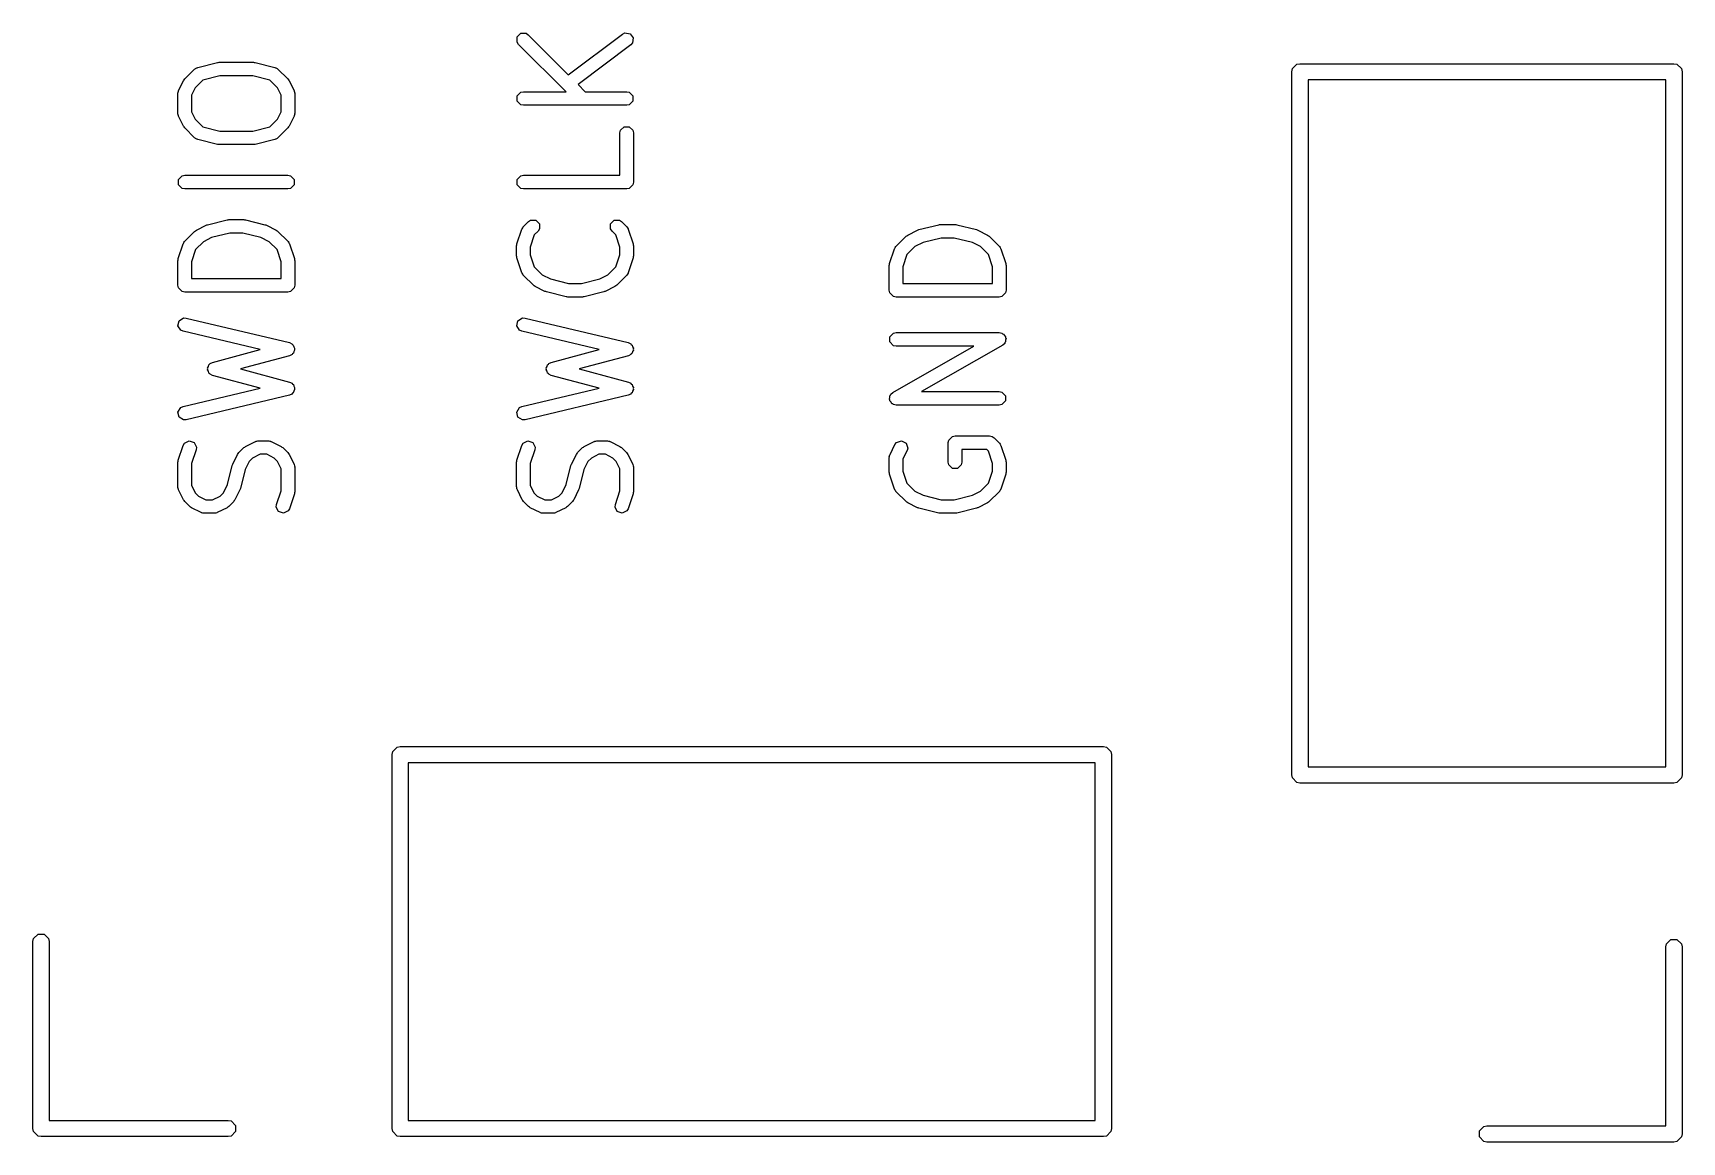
# Model space of a CAD drawing. Extents: x 1.07 to 8.07, y -3.47 to -0.77.
# Drawn here: x 4.6957 to 5.1748, y -2.9618 to -2.6395 of the extents above; entities that cross this region are included whole.
import ezdxf

# ---------------------------------------------------------------- set-up
doc = ezdxf.new("R2010")
doc.units = 0
doc.header["$MEASUREMENT"] = 0
doc.layers.add('BLACK', color=7, linetype='CONTINUOUS')

msp = doc.modelspace()

# ---------------------------------------------------------------- linework, layer by layer
at = {"layer": 'BLACK', "linetype": 'CONTINUOUS'}
for p, q in [((4.83635, -2.64066), (4.83742, -2.6396)), ((4.83742, -2.6396), (4.83892, -2.6396)), ((4.83892, -2.6396), (4.83956, -2.64002)), ((4.83956, -2.64002), (4.85121, -2.65167)), ((4.85121, -2.65167), (4.86699, -2.63984)), ((4.86699, -2.63984), (4.86768, -2.63951)), ((4.86768, -2.63951), (4.86917, -2.63972)), ((4.86917, -2.63972), (4.87008, -2.64093)), ((4.83635, -2.64217), (4.83635, -2.64066)), ((4.83678, -2.64281), (4.83635, -2.64217)), ((4.85056, -2.65659), (4.83678, -2.64281)), ((4.86935, -2.64299), (4.85403, -2.65448)), ((4.86986, -2.64242), (4.86935, -2.64299)), ((4.87008, -2.64093), (4.86986, -2.64242)), ((4.74308, -2.64973), (4.74328, -2.6496)), ((4.74328, -2.6496), (4.74336, -2.6496)), ((4.74336, -2.6496), (4.74355, -2.6495)), ((4.74355, -2.6495), (4.74927, -2.64808)), ((4.74927, -2.64808), (4.74951, -2.64806)), ((4.74951, -2.64806), (4.74975, -2.64802)), ((4.74975, -2.64802), (4.75975, -2.64802)), ((4.75975, -2.64802), (4.75998, -2.64806)), ((4.75998, -2.64806), (4.76022, -2.64808)), ((4.76022, -2.64808), (4.76594, -2.6495)), ((4.76594, -2.6495), (4.76613, -2.6496)), ((4.76613, -2.6496), (4.76621, -2.6496)), ((4.76621, -2.6496), (4.76641, -2.64973)), ((5.0616, -2.64988), (5.06288, -2.6486)), ((5.06288, -2.6486), (5.06378, -2.64843)), ((5.06378, -2.64843), (5.17244, -2.64843)), ((5.17244, -2.64843), (5.17334, -2.6486)), ((5.17334, -2.6486), (5.17462, -2.64988)), ((4.73799, -2.65625), (4.73941, -2.65339)), ((4.73941, -2.65339), (4.73961, -2.65314)), ((4.73961, -2.65314), (4.73978, -2.65288)), ((4.73978, -2.65288), (4.74264, -2.65002)), ((4.74264, -2.65002), (4.74282, -2.6499)), ((4.74504, -2.65319), (4.74279, -2.65544)), ((4.74282, -2.6499), (4.74286, -2.64983)), ((4.74286, -2.64983), (4.74308, -2.64973)), ((4.74999, -2.65195), (4.74504, -2.65319)), ((4.7595, -2.65195), (4.74999, -2.65195)), ((4.76445, -2.65319), (4.7595, -2.65195)), ((4.7667, -2.65544), (4.76445, -2.65319)), ((4.76641, -2.64973), (4.76663, -2.64983)), ((4.76663, -2.64983), (4.76667, -2.6499)), ((4.76667, -2.6499), (4.76685, -2.65002)), ((4.76685, -2.65002), (4.76971, -2.65288)), ((4.76971, -2.65288), (4.76988, -2.65314)), ((4.76988, -2.65314), (4.77008, -2.65339)), ((4.77008, -2.65339), (4.77151, -2.65625)), ((5.06142, -2.65079), (5.0616, -2.64988)), ((5.06142, -2.85512), (5.06142, -2.65079)), ((5.06614, -2.65315), (5.06614, -2.85276)), ((5.17008, -2.65315), (5.06614, -2.65315)), ((5.17008, -2.85276), (5.17008, -2.65315)), ((5.17462, -2.64988), (5.1748, -2.65079)), ((5.1748, -2.65079), (5.1748, -2.85512)), ((4.73778, -2.65699), (4.73787, -2.65668)), ((4.7378, -2.65703), (4.73778, -2.65699)), ((4.73778, -2.65713), (4.7378, -2.65703)), ((4.73778, -2.66284), (4.73778, -2.65713)), ((4.73787, -2.65668), (4.73793, -2.65638)), ((4.73793, -2.65638), (4.73796, -2.65634)), ((4.73796, -2.65634), (4.73799, -2.65625)), ((4.74279, -2.65544), (4.74171, -2.65759)), ((4.74171, -2.65759), (4.74171, -2.66238)), ((4.76778, -2.65759), (4.7667, -2.65544)), ((4.76778, -2.66238), (4.76778, -2.65759)), ((4.77151, -2.65625), (4.77153, -2.65634)), ((4.77153, -2.65634), (4.77156, -2.65638)), ((4.77156, -2.65638), (4.77163, -2.65668)), ((4.77163, -2.65668), (4.77171, -2.65699)), ((4.77171, -2.65699), (4.7717, -2.65703)), ((4.7717, -2.65703), (4.77171, -2.65713)), ((4.77171, -2.65713), (4.77171, -2.66284)), ((4.83635, -2.6578), (4.83742, -2.65674)), ((4.83635, -2.65931), (4.83635, -2.6578)), ((4.83742, -2.65674), (4.83817, -2.65659)), ((4.83817, -2.65659), (4.85056, -2.65659)), ((4.85403, -2.65448), (4.85613, -2.65659)), ((4.85613, -2.65659), (4.86817, -2.65659)), ((4.86817, -2.65659), (4.86892, -2.65674)), ((4.86892, -2.65674), (4.86999, -2.6578)), ((4.86999, -2.6578), (4.86999, -2.65931)), ((4.7378, -2.66294), (4.73778, -2.66284)), ((4.73778, -2.66298), (4.7378, -2.66294)), ((4.73787, -2.66329), (4.73778, -2.66298)), ((4.73793, -2.6636), (4.73787, -2.66329)), ((4.73796, -2.66363), (4.73793, -2.6636)), ((4.73799, -2.66372), (4.73796, -2.66363)), ((4.73941, -2.66658), (4.73799, -2.66372)), ((4.74171, -2.66238), (4.74279, -2.66453)), ((4.7667, -2.66453), (4.76778, -2.66238)), ((4.77151, -2.66372), (4.77008, -2.66658)), ((4.77153, -2.66363), (4.77151, -2.66372)), ((4.77156, -2.6636), (4.77153, -2.66363)), ((4.77163, -2.66329), (4.77156, -2.6636)), ((4.77171, -2.66298), (4.77163, -2.66329)), ((4.77171, -2.66284), (4.7717, -2.66294)), ((4.7717, -2.66294), (4.77171, -2.66298)), ((4.83742, -2.66038), (4.83635, -2.65931)), ((4.83817, -2.66053), (4.83742, -2.66038)), ((4.86817, -2.66053), (4.83817, -2.66053)), ((4.86892, -2.66038), (4.86817, -2.66053)), ((4.86999, -2.65931), (4.86892, -2.66038)), ((4.73961, -2.66683), (4.73941, -2.66658)), ((4.73978, -2.66709), (4.73961, -2.66683)), ((4.74264, -2.66995), (4.73978, -2.66709)), ((4.74279, -2.66453), (4.74504, -2.66678)), ((4.74504, -2.66678), (4.74999, -2.66802)), ((4.74999, -2.66802), (4.7595, -2.66802)), ((4.7595, -2.66802), (4.76445, -2.66678)), ((4.76445, -2.66678), (4.7667, -2.66453)), ((4.76971, -2.66709), (4.76685, -2.66995)), ((4.76988, -2.66683), (4.76971, -2.66709)), ((4.77008, -2.66658), (4.76988, -2.66683)), ((4.8662, -2.66856), (4.86635, -2.6678)), ((4.8662, -2.68087), (4.8662, -2.66856)), ((4.86635, -2.6678), (4.86742, -2.66674)), ((4.86742, -2.66674), (4.86892, -2.66674)), ((4.86892, -2.66674), (4.86999, -2.6678)), ((4.86999, -2.6678), (4.87014, -2.66856)), ((4.87014, -2.66856), (4.87014, -2.68284)), ((4.74282, -2.67007), (4.74264, -2.66995)), ((4.74286, -2.67014), (4.74282, -2.67007)), ((4.74308, -2.67024), (4.74286, -2.67014)), ((4.74328, -2.67038), (4.74308, -2.67024)), ((4.74336, -2.67038), (4.74328, -2.67038)), ((4.74355, -2.67047), (4.74336, -2.67038)), ((4.74927, -2.6719), (4.74355, -2.67047)), ((4.74951, -2.67191), (4.74927, -2.6719)), ((4.74975, -2.67195), (4.74951, -2.67191)), ((4.75975, -2.67195), (4.74975, -2.67195)), ((4.75998, -2.67191), (4.75975, -2.67195)), ((4.76022, -2.6719), (4.75998, -2.67191)), ((4.76594, -2.67047), (4.76022, -2.6719)), ((4.76613, -2.67038), (4.76594, -2.67047)), ((4.76621, -2.67038), (4.76613, -2.67038)), ((4.76641, -2.67024), (4.76621, -2.67038)), ((4.76663, -2.67014), (4.76641, -2.67024)), ((4.76667, -2.67007), (4.76663, -2.67014)), ((4.76685, -2.66995), (4.76667, -2.67007)), ((4.73793, -2.68209), (4.73899, -2.68102)), ((4.73793, -2.6836), (4.73793, -2.68209)), ((4.73899, -2.68102), (4.73975, -2.68087)), ((4.73975, -2.68087), (4.76975, -2.68087)), ((4.76975, -2.68087), (4.7705, -2.68102)), ((4.7705, -2.68102), (4.77156, -2.68209)), ((4.77156, -2.68209), (4.77156, -2.6836)), ((4.83635, -2.68209), (4.83742, -2.68102)), ((4.83635, -2.6836), (4.83635, -2.68209)), ((4.83742, -2.68102), (4.83817, -2.68087)), ((4.83817, -2.68087), (4.8662, -2.68087)), ((4.87014, -2.68284), (4.86999, -2.6836)), ((4.73899, -2.68466), (4.73793, -2.6836)), ((4.73975, -2.68481), (4.73899, -2.68466)), ((4.76975, -2.68481), (4.73975, -2.68481)), ((4.7705, -2.68466), (4.76975, -2.68481)), ((4.77156, -2.6836), (4.7705, -2.68466)), ((4.83742, -2.68466), (4.83635, -2.6836)), ((4.83817, -2.68481), (4.83742, -2.68466)), ((4.86817, -2.68481), (4.83817, -2.68481)), ((4.86892, -2.68466), (4.86817, -2.68481)), ((4.86999, -2.6836), (4.86892, -2.68466)), ((4.73978, -2.70002), (4.74264, -2.69717)), ((4.74264, -2.69717), (4.7429, -2.69699)), ((4.7429, -2.69699), (4.74315, -2.6968)), ((4.74315, -2.6968), (4.74601, -2.69537)), ((4.74601, -2.69537), (4.74622, -2.69531)), ((4.74622, -2.69531), (4.74641, -2.69522)), ((4.74641, -2.69522), (4.75213, -2.69379)), ((4.75213, -2.69379), (4.75237, -2.69378)), ((4.75237, -2.69378), (4.7526, -2.69373)), ((4.7526, -2.69373), (4.75689, -2.69373)), ((4.75689, -2.69373), (4.75713, -2.69378)), ((4.75713, -2.69378), (4.75737, -2.69379)), ((4.75737, -2.69379), (4.76308, -2.69522)), ((4.76308, -2.69522), (4.76328, -2.69531)), ((4.76328, -2.69531), (4.76348, -2.69537)), ((4.76348, -2.69537), (4.76634, -2.6968)), ((4.76634, -2.6968), (4.76659, -2.69699)), ((4.76659, -2.69699), (4.76685, -2.69717)), ((4.76685, -2.69717), (4.76971, -2.70002)), ((4.8363, -2.70079), (4.83773, -2.69651)), ((4.83773, -2.69651), (4.83778, -2.69642)), ((4.83778, -2.69638), (4.83796, -2.69611)), ((4.83778, -2.69642), (4.83778, -2.69638)), ((4.83796, -2.69611), (4.83811, -2.69584)), ((4.83811, -2.69584), (4.83815, -2.69582)), ((4.83815, -2.69582), (4.83821, -2.69574)), ((4.83821, -2.69574), (4.83964, -2.69431)), ((4.83964, -2.69431), (4.84027, -2.69388)), ((4.84027, -2.69388), (4.84178, -2.69388)), ((4.84242, -2.69709), (4.84132, -2.69819)), ((4.84178, -2.69388), (4.84285, -2.69495)), ((4.84285, -2.69645), (4.84242, -2.69709)), ((4.84285, -2.69495), (4.84285, -2.69645)), ((4.8635, -2.69495), (4.86456, -2.69388)), ((4.8635, -2.69645), (4.8635, -2.69495)), ((4.86392, -2.69709), (4.8635, -2.69645)), ((4.86502, -2.69819), (4.86392, -2.69709)), ((4.86456, -2.69388), (4.86607, -2.69388)), ((4.86607, -2.69388), (4.86671, -2.69431)), ((4.86671, -2.69431), (4.86813, -2.69574)), ((4.86813, -2.69574), (4.86819, -2.69582)), ((4.86819, -2.69582), (4.86823, -2.69584)), ((4.86823, -2.69584), (4.86839, -2.69611)), ((4.86839, -2.69611), (4.86856, -2.69638)), ((4.86856, -2.69638), (4.86856, -2.69642)), ((4.86856, -2.69642), (4.86861, -2.69651)), ((4.86861, -2.69651), (4.87004, -2.70079)), ((4.94984, -2.69823), (4.9527, -2.6968)), ((4.9527, -2.6968), (4.95291, -2.69674)), ((4.95291, -2.69674), (4.9531, -2.69665)), ((4.9531, -2.69665), (4.95882, -2.69522)), ((4.95882, -2.69522), (4.95906, -2.69521)), ((4.95906, -2.69521), (4.9593, -2.69516)), ((4.9593, -2.69516), (4.96358, -2.69516)), ((4.96358, -2.69516), (4.96382, -2.69521)), ((4.96382, -2.69521), (4.96406, -2.69522)), ((4.96406, -2.69522), (4.96977, -2.69665)), ((4.96977, -2.69665), (4.96997, -2.69674)), ((4.96997, -2.69674), (4.97018, -2.6968)), ((4.97018, -2.6968), (4.97303, -2.69823)), ((4.73788, -2.70508), (4.73931, -2.70079)), ((4.73931, -2.70079), (4.73936, -2.70071)), ((4.73936, -2.70066), (4.73953, -2.7004)), ((4.73936, -2.70071), (4.73936, -2.70066)), ((4.73953, -2.7004), (4.73969, -2.70012)), ((4.73969, -2.70012), (4.73973, -2.7001)), ((4.73973, -2.7001), (4.73978, -2.70002)), ((4.7452, -2.70018), (4.74289, -2.70248)), ((4.74758, -2.69899), (4.7452, -2.70018)), ((4.75285, -2.69767), (4.74758, -2.69899)), ((4.75665, -2.69767), (4.75285, -2.69767)), ((4.76192, -2.69899), (4.75665, -2.69767)), ((4.76429, -2.70018), (4.76192, -2.69899)), ((4.7666, -2.70248), (4.76429, -2.70018)), ((4.76971, -2.70002), (4.76976, -2.7001)), ((4.76976, -2.7001), (4.7698, -2.70012)), ((4.7698, -2.70012), (4.76996, -2.7004)), ((4.76996, -2.7004), (4.77014, -2.70066)), ((4.77014, -2.70066), (4.77014, -2.70071)), ((4.77014, -2.70071), (4.77018, -2.70079)), ((4.77018, -2.70079), (4.77161, -2.70508)), ((4.8362, -2.70141), (4.83626, -2.7011)), ((4.8362, -2.70427), (4.8362, -2.70141)), ((4.83626, -2.7011), (4.8363, -2.70079)), ((4.84132, -2.69819), (4.84014, -2.70173)), ((4.84014, -2.70173), (4.84014, -2.70395)), ((4.8662, -2.70173), (4.86502, -2.69819)), ((4.8662, -2.70395), (4.8662, -2.70173)), ((4.87004, -2.70079), (4.87008, -2.7011)), ((4.87008, -2.7011), (4.87014, -2.70141)), ((4.87014, -2.70141), (4.87014, -2.70427)), ((4.94457, -2.70651), (4.946, -2.70222)), ((4.946, -2.70222), (4.94605, -2.70213)), ((4.94605, -2.70209), (4.94622, -2.70183)), ((4.94605, -2.70213), (4.94605, -2.70209)), ((4.94622, -2.70183), (4.94638, -2.70155)), ((4.94638, -2.70155), (4.94642, -2.70153)), ((4.94642, -2.70153), (4.94648, -2.70145)), ((4.94648, -2.70145), (4.94933, -2.69859)), ((4.94933, -2.69859), (4.94959, -2.69842)), ((4.94959, -2.69842), (4.94984, -2.69823)), ((4.95189, -2.7016), (4.94959, -2.70391)), ((4.95427, -2.70041), (4.95189, -2.7016)), ((4.95954, -2.6991), (4.95427, -2.70041)), ((4.96334, -2.6991), (4.95954, -2.6991)), ((4.96861, -2.70041), (4.96334, -2.6991)), ((4.97099, -2.7016), (4.96861, -2.70041)), ((4.97329, -2.70391), (4.97099, -2.7016)), ((4.97303, -2.69823), (4.97328, -2.69842)), ((4.97328, -2.69842), (4.97354, -2.69859)), ((4.97354, -2.69859), (4.9764, -2.70145)), ((4.9764, -2.70145), (4.97646, -2.70153)), ((4.97646, -2.70153), (4.9765, -2.70155)), ((4.9765, -2.70155), (4.97665, -2.70183)), ((4.97665, -2.70183), (4.97683, -2.70209)), ((4.97683, -2.70209), (4.97683, -2.70213)), ((4.97683, -2.70213), (4.97688, -2.70222)), ((4.97688, -2.70222), (4.97831, -2.70651)), ((4.73778, -2.7057), (4.73784, -2.70539)), ((4.73778, -2.71284), (4.73778, -2.7057)), ((4.73784, -2.70539), (4.73788, -2.70508)), ((4.74289, -2.70248), (4.74171, -2.70602)), ((4.74171, -2.70602), (4.74171, -2.71087)), ((4.76778, -2.70602), (4.7666, -2.70248)), ((4.76778, -2.71087), (4.76778, -2.70602)), ((4.77161, -2.70508), (4.77165, -2.70539)), ((4.77165, -2.70539), (4.77171, -2.7057)), ((4.77171, -2.7057), (4.77171, -2.71284)), ((4.83626, -2.70458), (4.8362, -2.70427)), ((4.8363, -2.70489), (4.83626, -2.70458)), ((4.83773, -2.70918), (4.8363, -2.70489)), ((4.84014, -2.70395), (4.84132, -2.70749)), ((4.86502, -2.70749), (4.8662, -2.70395)), ((4.87004, -2.70489), (4.86861, -2.70918)), ((4.87008, -2.70458), (4.87004, -2.70489)), ((4.87014, -2.70427), (4.87008, -2.70458)), ((4.94447, -2.70713), (4.94453, -2.70682)), ((4.94453, -2.70682), (4.94457, -2.70651)), ((4.94959, -2.70391), (4.94841, -2.70745)), ((4.97447, -2.70745), (4.97329, -2.70391)), ((4.97831, -2.70651), (4.97835, -2.70682)), ((4.97835, -2.70682), (4.97841, -2.70713)), ((4.74171, -2.71087), (4.76778, -2.71087)), ((4.83778, -2.70927), (4.83773, -2.70918)), ((4.83778, -2.70931), (4.83778, -2.70927)), ((4.83796, -2.70957), (4.83778, -2.70931)), ((4.83811, -2.70985), (4.83796, -2.70957)), ((4.83815, -2.70987), (4.83811, -2.70985)), ((4.83821, -2.70995), (4.83815, -2.70987)), ((4.84106, -2.71281), (4.83821, -2.70995)), ((4.84132, -2.70749), (4.84362, -2.7098)), ((4.84362, -2.7098), (4.846, -2.71099)), ((4.846, -2.71099), (4.85127, -2.7123)), ((4.85507, -2.7123), (4.86034, -2.71099)), ((4.86034, -2.71099), (4.86272, -2.7098)), ((4.86272, -2.7098), (4.86502, -2.70749)), ((4.86813, -2.70995), (4.86528, -2.71281)), ((4.86819, -2.70987), (4.86813, -2.70995)), ((4.86823, -2.70985), (4.86819, -2.70987)), ((4.86839, -2.70957), (4.86823, -2.70985)), ((4.86856, -2.70931), (4.86839, -2.70957)), ((4.86861, -2.70918), (4.86856, -2.70927)), ((4.86856, -2.70927), (4.86856, -2.70931)), ((4.94447, -2.71427), (4.94447, -2.70713)), ((4.94841, -2.70745), (4.94841, -2.7123)), ((4.97447, -2.7123), (4.97447, -2.70745)), ((4.97841, -2.70713), (4.97841, -2.71427)), ((4.73793, -2.7136), (4.73778, -2.71284)), ((4.73899, -2.71466), (4.73793, -2.7136)), ((4.73975, -2.71481), (4.73899, -2.71466)), ((4.76975, -2.71481), (4.73975, -2.71481)), ((4.7705, -2.71466), (4.76975, -2.71481)), ((4.77156, -2.7136), (4.7705, -2.71466)), ((4.77171, -2.71284), (4.77156, -2.7136)), ((4.84133, -2.71298), (4.84106, -2.71281)), ((4.84158, -2.71318), (4.84133, -2.71298)), ((4.84443, -2.7146), (4.84158, -2.71318)), ((4.84464, -2.71466), (4.84443, -2.7146)), ((4.84484, -2.71475), (4.84464, -2.71466)), ((4.85055, -2.71618), (4.84484, -2.71475)), ((4.85079, -2.71619), (4.85055, -2.71618)), ((4.85103, -2.71624), (4.85079, -2.71619)), ((4.85531, -2.71624), (4.85103, -2.71624)), ((4.85127, -2.7123), (4.85507, -2.7123)), ((4.85555, -2.71619), (4.85531, -2.71624)), ((4.85579, -2.71618), (4.85555, -2.71619)), ((4.86151, -2.71475), (4.85579, -2.71618)), ((4.8617, -2.71466), (4.86151, -2.71475)), ((4.86191, -2.7146), (4.8617, -2.71466)), ((4.86477, -2.71318), (4.86191, -2.7146)), ((4.86501, -2.71298), (4.86477, -2.71318)), ((4.86528, -2.71281), (4.86501, -2.71298)), ((4.94462, -2.71502), (4.94447, -2.71427)), ((4.94569, -2.71609), (4.94462, -2.71502)), ((4.94644, -2.71624), (4.94569, -2.71609)), ((4.97644, -2.71624), (4.94644, -2.71624)), ((4.94841, -2.7123), (4.97447, -2.7123)), ((4.97719, -2.71609), (4.97644, -2.71624)), ((4.97826, -2.71502), (4.97719, -2.71609)), ((4.97841, -2.71427), (4.97826, -2.71502)), ((4.7378, -2.72458), (4.73815, -2.72312)), ((4.73859, -2.72587), (4.7378, -2.72458)), ((4.73815, -2.72312), (4.73943, -2.72233)), ((4.73929, -2.72619), (4.73859, -2.72587)), ((4.7617, -2.73152), (4.73929, -2.72619)), ((4.73943, -2.72233), (4.7402, -2.72236)), ((4.7402, -2.72236), (4.7702, -2.7295)), ((4.83623, -2.72458), (4.83658, -2.72312)), ((4.83702, -2.72587), (4.83623, -2.72458)), ((4.83658, -2.72312), (4.83786, -2.72233)), ((4.83772, -2.72619), (4.83702, -2.72587)), ((4.86013, -2.73152), (4.83772, -2.72619)), ((4.83786, -2.72233), (4.83863, -2.72236)), ((4.83863, -2.72236), (4.86863, -2.7295)), ((4.7702, -2.7295), (4.7709, -2.72982)), ((4.7709, -2.72982), (4.77105, -2.73007)), ((4.77105, -2.73007), (4.77131, -2.73022)), ((4.77131, -2.73022), (4.77143, -2.73069)), ((4.77143, -2.73069), (4.77169, -2.7311)), ((4.86863, -2.7295), (4.86933, -2.72982)), ((4.86933, -2.72982), (4.86948, -2.73007)), ((4.86948, -2.73007), (4.86973, -2.73022)), ((4.86973, -2.73022), (4.86986, -2.73069)), ((4.86986, -2.73069), (4.87011, -2.7311)), ((4.94462, -2.7278), (4.94569, -2.72674)), ((4.94462, -2.72931), (4.94462, -2.7278)), ((4.94569, -2.73038), (4.94462, -2.72931)), ((4.94546, -2.74399), (4.96903, -2.73053)), ((4.94569, -2.72674), (4.94644, -2.72659)), ((4.94644, -2.73053), (4.94569, -2.73038)), ((4.94644, -2.72659), (4.97644, -2.72659)), ((4.96903, -2.73053), (4.94644, -2.73053)), ((4.97742, -2.73027), (4.95385, -2.74373)), ((4.97644, -2.72659), (4.97719, -2.72674)), ((4.97719, -2.72674), (4.97738, -2.72693)), ((4.97738, -2.72693), (4.97764, -2.727)), ((4.978, -2.72976), (4.97742, -2.73027)), ((4.97764, -2.727), (4.9779, -2.72744)), ((4.9779, -2.72744), (4.97826, -2.7278)), ((4.97807, -2.7295), (4.978, -2.72976)), ((4.97826, -2.72931), (4.97807, -2.7295)), ((4.97826, -2.7278), (4.97826, -2.72807)), ((4.97826, -2.72807), (4.97839, -2.72831)), ((4.97839, -2.72831), (4.97826, -2.7288)), ((4.97826, -2.7288), (4.97826, -2.72931)), ((4.74675, -2.73593), (4.74699, -2.7358)), ((4.74699, -2.7358), (4.74712, -2.73557)), ((4.74712, -2.73557), (4.74781, -2.73523)), ((4.74781, -2.73523), (4.7617, -2.73152)), ((4.77025, -2.73332), (4.75596, -2.73713)), ((4.77094, -2.73298), (4.77025, -2.73332)), ((4.77109, -2.73272), (4.77094, -2.73298)), ((4.77134, -2.73257), (4.77109, -2.73272)), ((4.77145, -2.73209), (4.77134, -2.73257)), ((4.7717, -2.73167), (4.77145, -2.73209)), ((4.77169, -2.7311), (4.77162, -2.73139)), ((4.77162, -2.73139), (4.7717, -2.73167)), ((4.84518, -2.73593), (4.84541, -2.7358)), ((4.84541, -2.7358), (4.84555, -2.73557)), ((4.84555, -2.73557), (4.84624, -2.73523)), ((4.84624, -2.73523), (4.86013, -2.73152)), ((4.86868, -2.73332), (4.85438, -2.73713)), ((4.86937, -2.73298), (4.86868, -2.73332)), ((4.86951, -2.73272), (4.86937, -2.73298)), ((4.86977, -2.73257), (4.86951, -2.73272)), ((4.86988, -2.73209), (4.86977, -2.73257)), ((4.87012, -2.73167), (4.86988, -2.73209)), ((4.87011, -2.7311), (4.87005, -2.73139)), ((4.87005, -2.73139), (4.87012, -2.73167)), ((4.74637, -2.73687), (4.74662, -2.73643)), ((4.74644, -2.73713), (4.74637, -2.73687)), ((4.74637, -2.73739), (4.74644, -2.73713)), ((4.74662, -2.73783), (4.74637, -2.73739)), ((4.74662, -2.73643), (4.74675, -2.73593)), ((4.74675, -2.73833), (4.74662, -2.73783)), ((4.74699, -2.73846), (4.74675, -2.73833)), ((4.74712, -2.73869), (4.74699, -2.73846)), ((4.74781, -2.73903), (4.74712, -2.73869)), ((4.7617, -2.74273), (4.74781, -2.73903)), ((4.75596, -2.73713), (4.77025, -2.74094)), ((4.84479, -2.73687), (4.84505, -2.73643)), ((4.84486, -2.73713), (4.84479, -2.73687)), ((4.84479, -2.73739), (4.84486, -2.73713)), ((4.84505, -2.73783), (4.84479, -2.73739)), ((4.84505, -2.73643), (4.84518, -2.73593)), ((4.84518, -2.73833), (4.84505, -2.73783)), ((4.84541, -2.73846), (4.84518, -2.73833)), ((4.84555, -2.73869), (4.84541, -2.73846)), ((4.84624, -2.73903), (4.84555, -2.73869)), ((4.86013, -2.74273), (4.84624, -2.73903)), ((4.85438, -2.73713), (4.86868, -2.74094)), ((4.73929, -2.74807), (4.7617, -2.74273)), ((4.7702, -2.74476), (4.7402, -2.7519)), ((4.7709, -2.74444), (4.7702, -2.74476)), ((4.77025, -2.74094), (4.77094, -2.74128)), ((4.77105, -2.74419), (4.7709, -2.74444)), ((4.77094, -2.74128), (4.77109, -2.74153)), ((4.77131, -2.74404), (4.77105, -2.74419)), ((4.77109, -2.74153), (4.77134, -2.74169)), ((4.77143, -2.74357), (4.77131, -2.74404)), ((4.77134, -2.74169), (4.77145, -2.74216)), ((4.77169, -2.74315), (4.77143, -2.74357)), ((4.77145, -2.74216), (4.7717, -2.74258)), ((4.7717, -2.74258), (4.77162, -2.74287)), ((4.77162, -2.74287), (4.77169, -2.74315)), ((4.83772, -2.74807), (4.86013, -2.74273)), ((4.86863, -2.74476), (4.83863, -2.7519)), ((4.86933, -2.74444), (4.86863, -2.74476)), ((4.86868, -2.74094), (4.86937, -2.74128)), ((4.86948, -2.74419), (4.86933, -2.74444)), ((4.86937, -2.74128), (4.86951, -2.74153)), ((4.86973, -2.74404), (4.86948, -2.74419)), ((4.86951, -2.74153), (4.86977, -2.74169)), ((4.86986, -2.74357), (4.86973, -2.74404)), ((4.86977, -2.74169), (4.86988, -2.74216)), ((4.87011, -2.74315), (4.86986, -2.74357)), ((4.86988, -2.74216), (4.87012, -2.74258)), ((4.87012, -2.74258), (4.87005, -2.74287)), ((4.87005, -2.74287), (4.87011, -2.74315)), ((4.94462, -2.74495), (4.94481, -2.74476)), ((4.94462, -2.74546), (4.94462, -2.74495)), ((4.94481, -2.74476), (4.94488, -2.74449)), ((4.94488, -2.74449), (4.94546, -2.74399)), ((4.95385, -2.74373), (4.97644, -2.74373)), ((4.97644, -2.74373), (4.97719, -2.74388)), ((4.97719, -2.74388), (4.97826, -2.74495)), ((4.97826, -2.74495), (4.97826, -2.74645)), ((4.7378, -2.74967), (4.73859, -2.74839)), ((4.73815, -2.75114), (4.7378, -2.74967)), ((4.73859, -2.74839), (4.73929, -2.74807)), ((4.83623, -2.74967), (4.83702, -2.74839)), ((4.83658, -2.75114), (4.83623, -2.74967)), ((4.83702, -2.74839), (4.83772, -2.74807)), ((4.94449, -2.74595), (4.94462, -2.74546)), ((4.94462, -2.74618), (4.94449, -2.74595)), ((4.94462, -2.74645), (4.94462, -2.74618)), ((4.94498, -2.74681), (4.94462, -2.74645)), ((4.94523, -2.74726), (4.94498, -2.74681)), ((4.94549, -2.74733), (4.94523, -2.74726)), ((4.94569, -2.74752), (4.94549, -2.74733)), ((4.94644, -2.74767), (4.94569, -2.74752)), ((4.97644, -2.74767), (4.94644, -2.74767)), ((4.97719, -2.74752), (4.97644, -2.74767)), ((4.97826, -2.74645), (4.97719, -2.74752)), ((4.73943, -2.75193), (4.73815, -2.75114)), ((4.7402, -2.7519), (4.73943, -2.75193)), ((4.83786, -2.75193), (4.83658, -2.75114)), ((4.83863, -2.7519), (4.83786, -2.75193)), ((4.73788, -2.76365), (4.73931, -2.75936)), ((4.73931, -2.75936), (4.73969, -2.7587)), ((4.73969, -2.7587), (4.74103, -2.75802)), ((4.74103, -2.75802), (4.74246, -2.7585)), ((4.74246, -2.7585), (4.74314, -2.75985)), ((4.75719, -2.75985), (4.75744, -2.75965)), ((4.75744, -2.75965), (4.76029, -2.75823)), ((4.76029, -2.75823), (4.76039, -2.7582)), ((4.76039, -2.7582), (4.76042, -2.75817)), ((4.76042, -2.75817), (4.76073, -2.75811)), ((4.76073, -2.75811), (4.76103, -2.75802)), ((4.76103, -2.75802), (4.76108, -2.75804)), ((4.76108, -2.75804), (4.76117, -2.75802)), ((4.76117, -2.75802), (4.76403, -2.75802)), ((4.76403, -2.75802), (4.76413, -2.75804)), ((4.76413, -2.75804), (4.76417, -2.75802)), ((4.76417, -2.75802), (4.76448, -2.75811)), ((4.76448, -2.75811), (4.76478, -2.75817)), ((4.76478, -2.75817), (4.76482, -2.7582)), ((4.76482, -2.7582), (4.76491, -2.75823)), ((4.76491, -2.75823), (4.76777, -2.75965)), ((4.76777, -2.75965), (4.76802, -2.75985)), ((4.8363, -2.76365), (4.83773, -2.75936)), ((4.83773, -2.75936), (4.83811, -2.7587)), ((4.83811, -2.7587), (4.83946, -2.75802)), ((4.83946, -2.75802), (4.84089, -2.7585)), ((4.84089, -2.7585), (4.84156, -2.75985)), ((4.85561, -2.75985), (4.85586, -2.75965)), ((4.85586, -2.75965), (4.85872, -2.75823)), ((4.85872, -2.75823), (4.85881, -2.7582)), ((4.85881, -2.7582), (4.85885, -2.75817)), ((4.85885, -2.75817), (4.85916, -2.75811)), ((4.85916, -2.75811), (4.85946, -2.75802)), ((4.85946, -2.75802), (4.8595, -2.75804)), ((4.8595, -2.75804), (4.8596, -2.75802)), ((4.8596, -2.75802), (4.86246, -2.75802)), ((4.86246, -2.75802), (4.86255, -2.75804)), ((4.86255, -2.75804), (4.8626, -2.75802)), ((4.8626, -2.75802), (4.8629, -2.75811)), ((4.8629, -2.75811), (4.86321, -2.75817)), ((4.86321, -2.75817), (4.86324, -2.7582)), ((4.86324, -2.7582), (4.86334, -2.75823)), ((4.86334, -2.75823), (4.86619, -2.75965)), ((4.86619, -2.75965), (4.86644, -2.75985)), ((4.94468, -2.76196), (4.94611, -2.75911)), ((4.94611, -2.75911), (4.94658, -2.7585)), ((4.94658, -2.7585), (4.94801, -2.75802)), ((4.94801, -2.75802), (4.94935, -2.7587)), ((4.94935, -2.7587), (4.94983, -2.76013)), ((4.96161, -2.75856), (4.96176, -2.7578)), ((4.96161, -2.76427), (4.96161, -2.75856)), ((4.96176, -2.7578), (4.96283, -2.75674)), ((4.96283, -2.75674), (4.96358, -2.75659)), ((4.96358, -2.75659), (4.97358, -2.75659)), ((4.97358, -2.75659), (4.97433, -2.75674)), ((4.97433, -2.75674), (4.97497, -2.75717)), ((4.97497, -2.75717), (4.9764, -2.75859)), ((4.9764, -2.75859), (4.97646, -2.75868)), ((4.97646, -2.75868), (4.9765, -2.7587)), ((4.9765, -2.7587), (4.97665, -2.75897)), ((4.97665, -2.75897), (4.97683, -2.75923)), ((4.97683, -2.75923), (4.97683, -2.75928)), ((4.97683, -2.75928), (4.97688, -2.75936)), ((4.97688, -2.75936), (4.97831, -2.76365)), ((4.73778, -2.76427), (4.73784, -2.76396)), ((4.73778, -2.77141), (4.73778, -2.76427)), ((4.73784, -2.76396), (4.73788, -2.76365)), ((4.74304, -2.76061), (4.74171, -2.76459)), ((4.74171, -2.76459), (4.74171, -2.77095)), ((4.74314, -2.75985), (4.74304, -2.76061)), ((4.7537, -2.76482), (4.75513, -2.76196)), ((4.75513, -2.76196), (4.75532, -2.76171)), ((4.75532, -2.76171), (4.7555, -2.76145)), ((4.7555, -2.76145), (4.75693, -2.76002)), ((4.75693, -2.76002), (4.75719, -2.75985)), ((4.75851, -2.76401), (4.75732, -2.76639)), ((4.75948, -2.76303), (4.75851, -2.76401)), ((4.76164, -2.76195), (4.75948, -2.76303)), ((4.76357, -2.76195), (4.76164, -2.76195)), ((4.76572, -2.76303), (4.76357, -2.76195)), ((4.7667, -2.76401), (4.76572, -2.76303)), ((4.76778, -2.76616), (4.7667, -2.76401)), ((4.76802, -2.75985), (4.76828, -2.76002)), ((4.76828, -2.76002), (4.76971, -2.76145)), ((4.76971, -2.76145), (4.76988, -2.76171)), ((4.76988, -2.76171), (4.77008, -2.76196)), ((4.77008, -2.76196), (4.77151, -2.76482)), ((4.8362, -2.76427), (4.83626, -2.76396)), ((4.8362, -2.77141), (4.8362, -2.76427)), ((4.83626, -2.76396), (4.8363, -2.76365)), ((4.84147, -2.76061), (4.84014, -2.76459)), ((4.84014, -2.76459), (4.84014, -2.77095)), ((4.84156, -2.75985), (4.84147, -2.76061)), ((4.85212, -2.76482), (4.85355, -2.76196)), ((4.85355, -2.76196), (4.85375, -2.76171)), ((4.85375, -2.76171), (4.85392, -2.76145)), ((4.85392, -2.76145), (4.85535, -2.76002)), ((4.85535, -2.76002), (4.85561, -2.75985)), ((4.85693, -2.76401), (4.85574, -2.76639)), ((4.85791, -2.76303), (4.85693, -2.76401)), ((4.86006, -2.76195), (4.85791, -2.76303)), ((4.86199, -2.76195), (4.86006, -2.76195)), ((4.86415, -2.76303), (4.86199, -2.76195)), ((4.86512, -2.76401), (4.86415, -2.76303)), ((4.8662, -2.76616), (4.86512, -2.76401)), ((4.86644, -2.75985), (4.86671, -2.76002)), ((4.86671, -2.76002), (4.86813, -2.76145)), ((4.86813, -2.76145), (4.86831, -2.76171)), ((4.86831, -2.76171), (4.8685, -2.76196)), ((4.8685, -2.76196), (4.86993, -2.76482)), ((4.94447, -2.76284), (4.94449, -2.76275)), ((4.94447, -2.76713), (4.94447, -2.76284)), ((4.94448, -2.7627), (4.94456, -2.7624)), ((4.94449, -2.76275), (4.94448, -2.7627)), ((4.94456, -2.7624), (4.94462, -2.76209)), ((4.94462, -2.76209), (4.94465, -2.76206)), ((4.94465, -2.76206), (4.94468, -2.76196)), ((4.94963, -2.76087), (4.94841, -2.76331)), ((4.94841, -2.76331), (4.94841, -2.76681)), ((4.94983, -2.76013), (4.94963, -2.76087)), ((4.96176, -2.76502), (4.96161, -2.76427)), ((4.96555, -2.76427), (4.9654, -2.76502)), ((4.97277, -2.76053), (4.96555, -2.76053)), ((4.96555, -2.76053), (4.96555, -2.76427)), ((4.97329, -2.76105), (4.97277, -2.76053)), ((4.97447, -2.76459), (4.97329, -2.76105)), ((4.97447, -2.76681), (4.97447, -2.76459)), ((4.97831, -2.76365), (4.97835, -2.76396)), ((4.97835, -2.76396), (4.97841, -2.76427)), ((4.97841, -2.76427), (4.97841, -2.76713)), ((4.75217, -2.77073), (4.75355, -2.76522)), ((4.75355, -2.76522), (4.75364, -2.76503)), ((4.75364, -2.76503), (4.7537, -2.76482)), ((4.75732, -2.76639), (4.75594, -2.77189)), ((4.76778, -2.77252), (4.76778, -2.76616)), ((4.77151, -2.76482), (4.77153, -2.76491)), ((4.77153, -2.76491), (4.77156, -2.76495)), ((4.77156, -2.76495), (4.77163, -2.76526)), ((4.77163, -2.76526), (4.77171, -2.76556)), ((4.77171, -2.76556), (4.7717, -2.7656)), ((4.7717, -2.7656), (4.77171, -2.7657)), ((4.77171, -2.7657), (4.77171, -2.77284)), ((4.8506, -2.77073), (4.85198, -2.76522)), ((4.85198, -2.76522), (4.85207, -2.76503)), ((4.85207, -2.76503), (4.85212, -2.76482)), ((4.85574, -2.76639), (4.85437, -2.77189)), ((4.8662, -2.77252), (4.8662, -2.76616)), ((4.86993, -2.76482), (4.86996, -2.76491)), ((4.86996, -2.76491), (4.86999, -2.76495)), ((4.86999, -2.76495), (4.87005, -2.76526)), ((4.87005, -2.76526), (4.87013, -2.76556)), ((4.87013, -2.76556), (4.87012, -2.7656)), ((4.87012, -2.7656), (4.87014, -2.7657)), ((4.87014, -2.7657), (4.87014, -2.77284)), ((4.94453, -2.76744), (4.94447, -2.76713)), ((4.94457, -2.76775), (4.94453, -2.76744)), ((4.946, -2.77204), (4.94457, -2.76775)), ((4.94841, -2.76681), (4.94959, -2.77035)), ((4.96283, -2.76609), (4.96176, -2.76502)), ((4.96433, -2.76609), (4.96283, -2.76609)), ((4.9654, -2.76502), (4.96433, -2.76609)), ((4.97329, -2.77035), (4.97447, -2.76681)), ((4.97831, -2.76775), (4.97688, -2.77204)), ((4.97835, -2.76744), (4.97831, -2.76775)), ((4.97841, -2.76713), (4.97835, -2.76744)), ((4.7378, -2.77151), (4.73778, -2.77141)), ((4.73778, -2.77155), (4.7378, -2.77151)), ((4.73787, -2.77186), (4.73778, -2.77155)), ((4.73793, -2.77217), (4.73787, -2.77186)), ((4.73796, -2.7722), (4.73793, -2.77217)), ((4.73799, -2.77229), (4.73796, -2.7722)), ((4.73941, -2.77515), (4.73799, -2.77229)), ((4.74171, -2.77095), (4.74279, -2.77311)), ((4.74279, -2.77311), (4.74377, -2.77408)), ((4.74377, -2.77408), (4.74592, -2.77516)), ((4.74785, -2.77516), (4.75001, -2.77408)), ((4.75001, -2.77408), (4.75099, -2.77311)), ((4.75099, -2.77311), (4.75217, -2.77073)), ((4.75579, -2.77229), (4.75436, -2.77515)), ((4.75585, -2.77209), (4.75579, -2.77229)), ((4.75594, -2.77189), (4.75585, -2.77209)), ((4.76645, -2.77651), (4.76778, -2.77252)), ((4.77161, -2.77347), (4.77018, -2.77775)), ((4.77165, -2.77315), (4.77161, -2.77347)), ((4.77171, -2.77284), (4.77165, -2.77315)), ((4.83622, -2.77151), (4.8362, -2.77141)), ((4.83621, -2.77155), (4.83622, -2.77151)), ((4.83629, -2.77186), (4.83621, -2.77155)), ((4.83635, -2.77217), (4.83629, -2.77186)), ((4.83638, -2.7722), (4.83635, -2.77217)), ((4.83641, -2.77229), (4.83638, -2.7722)), ((4.83784, -2.77515), (4.83641, -2.77229)), ((4.84014, -2.77095), (4.84122, -2.77311)), ((4.84122, -2.77311), (4.84219, -2.77408)), ((4.84219, -2.77408), (4.84435, -2.77516)), ((4.84628, -2.77516), (4.84843, -2.77408)), ((4.84843, -2.77408), (4.84941, -2.77311)), ((4.84941, -2.77311), (4.8506, -2.77073)), ((4.85422, -2.77229), (4.85279, -2.77515)), ((4.85427, -2.77209), (4.85422, -2.77229)), ((4.85437, -2.77189), (4.85427, -2.77209)), ((4.86488, -2.77651), (4.8662, -2.77252)), ((4.87004, -2.77347), (4.86861, -2.77775)), ((4.87008, -2.77315), (4.87004, -2.77347)), ((4.87014, -2.77284), (4.87008, -2.77315)), ((4.94605, -2.77212), (4.946, -2.77204)), ((4.94605, -2.77217), (4.94605, -2.77212)), ((4.94622, -2.77243), (4.94605, -2.77217)), ((4.94638, -2.7727), (4.94622, -2.77243)), ((4.94642, -2.77272), (4.94638, -2.7727)), ((4.94648, -2.77281), (4.94642, -2.77272)), ((4.94933, -2.77566), (4.94648, -2.77281)), ((4.94959, -2.77035), (4.95189, -2.77265)), ((4.95189, -2.77265), (4.95427, -2.77384)), ((4.95427, -2.77384), (4.95954, -2.77516)), ((4.96334, -2.77516), (4.96861, -2.77384)), ((4.96861, -2.77384), (4.97099, -2.77265)), ((4.97099, -2.77265), (4.97329, -2.77035)), ((4.9764, -2.77281), (4.97354, -2.77566)), ((4.97646, -2.77272), (4.9764, -2.77281)), ((4.9765, -2.7727), (4.97646, -2.77272)), ((4.97665, -2.77243), (4.9765, -2.7727)), ((4.97683, -2.77217), (4.97665, -2.77243)), ((4.97688, -2.77204), (4.97683, -2.77212)), ((4.97683, -2.77212), (4.97683, -2.77217)), ((4.73961, -2.7754), (4.73941, -2.77515)), ((4.73978, -2.77566), (4.73961, -2.7754)), ((4.74121, -2.77709), (4.73978, -2.77566)), ((4.74147, -2.77727), (4.74121, -2.77709)), ((4.74172, -2.77746), (4.74147, -2.77727)), ((4.74458, -2.77889), (4.74172, -2.77746)), ((4.74467, -2.77892), (4.74458, -2.77889)), ((4.74471, -2.77895), (4.74467, -2.77892)), ((4.74502, -2.77901), (4.74471, -2.77895)), ((4.74592, -2.77516), (4.74785, -2.77516)), ((4.74907, -2.77895), (4.74876, -2.77901)), ((4.7491, -2.77892), (4.74907, -2.77895)), ((4.7492, -2.77889), (4.7491, -2.77892)), ((4.75205, -2.77746), (4.7492, -2.77889)), ((4.7523, -2.77727), (4.75205, -2.77746)), ((4.75257, -2.77709), (4.7523, -2.77727)), ((4.75399, -2.77566), (4.75257, -2.77709)), ((4.75417, -2.7754), (4.75399, -2.77566)), ((4.75436, -2.77515), (4.75417, -2.7754)), ((4.76635, -2.77727), (4.76645, -2.77651)), ((4.76703, -2.77862), (4.76635, -2.77727)), ((4.76846, -2.77909), (4.76703, -2.77862)), ((4.7698, -2.77842), (4.76846, -2.77909)), ((4.77018, -2.77775), (4.7698, -2.77842)), ((4.83803, -2.7754), (4.83784, -2.77515)), ((4.83821, -2.77566), (4.83803, -2.7754)), ((4.83964, -2.77709), (4.83821, -2.77566)), ((4.8399, -2.77727), (4.83964, -2.77709)), ((4.84015, -2.77746), (4.8399, -2.77727)), ((4.843, -2.77889), (4.84015, -2.77746)), ((4.8431, -2.77892), (4.843, -2.77889)), ((4.84313, -2.77895), (4.8431, -2.77892)), ((4.84344, -2.77901), (4.84313, -2.77895)), ((4.84435, -2.77516), (4.84628, -2.77516)), ((4.8475, -2.77895), (4.84719, -2.77901)), ((4.84753, -2.77892), (4.8475, -2.77895)), ((4.84762, -2.77889), (4.84753, -2.77892)), ((4.85048, -2.77746), (4.84762, -2.77889)), ((4.85073, -2.77727), (4.85048, -2.77746)), ((4.85099, -2.77709), (4.85073, -2.77727)), ((4.85242, -2.77566), (4.85099, -2.77709)), ((4.8526, -2.7754), (4.85242, -2.77566)), ((4.85279, -2.77515), (4.8526, -2.7754)), ((4.86478, -2.77727), (4.86488, -2.77651)), ((4.86545, -2.77862), (4.86478, -2.77727)), ((4.86688, -2.77909), (4.86545, -2.77862)), ((4.86823, -2.77842), (4.86688, -2.77909)), ((4.86861, -2.77775), (4.86823, -2.77842)), ((4.94959, -2.77584), (4.94933, -2.77566)), ((4.94984, -2.77603), (4.94959, -2.77584)), ((4.9527, -2.77746), (4.94984, -2.77603)), ((4.95291, -2.77752), (4.9527, -2.77746)), ((4.9531, -2.77761), (4.95291, -2.77752)), ((4.95882, -2.77904), (4.9531, -2.77761)), ((4.95954, -2.77516), (4.96334, -2.77516)), ((4.96977, -2.77761), (4.96406, -2.77904)), ((4.96997, -2.77752), (4.96977, -2.77761)), ((4.97018, -2.77746), (4.96997, -2.77752)), ((4.97303, -2.77603), (4.97018, -2.77746)), ((4.97328, -2.77584), (4.97303, -2.77603)), ((4.97354, -2.77566), (4.97328, -2.77584)), ((4.74532, -2.77909), (4.74502, -2.77901)), ((4.74536, -2.77908), (4.74532, -2.77909)), ((4.74546, -2.7791), (4.74536, -2.77908)), ((4.74832, -2.7791), (4.74546, -2.7791)), ((4.74841, -2.77908), (4.74832, -2.7791)), ((4.74846, -2.77909), (4.74841, -2.77908)), ((4.74876, -2.77901), (4.74846, -2.77909)), ((4.84375, -2.77909), (4.84344, -2.77901)), ((4.84379, -2.77908), (4.84375, -2.77909)), ((4.84389, -2.7791), (4.84379, -2.77908)), ((4.84674, -2.7791), (4.84389, -2.7791)), ((4.84684, -2.77908), (4.84674, -2.7791)), ((4.84688, -2.77909), (4.84684, -2.77908)), ((4.84719, -2.77901), (4.84688, -2.77909)), ((4.95906, -2.77905), (4.95882, -2.77904)), ((4.9593, -2.7791), (4.95906, -2.77905)), ((4.96358, -2.7791), (4.9593, -2.7791)), ((4.96382, -2.77905), (4.96358, -2.7791)), ((4.96406, -2.77904), (4.96382, -2.77905)), ((4.8, -2.84921), (4.80018, -2.84831)), ((4.8, -2.95787), (4.8, -2.84921)), ((4.80018, -2.84831), (4.80146, -2.84703)), ((4.80146, -2.84703), (4.80236, -2.84685)), ((4.80236, -2.84685), (5.00669, -2.84685)), ((5.00669, -2.84685), (5.0076, -2.84703)), ((5.0076, -2.84703), (5.00888, -2.84831)), ((5.00888, -2.84831), (5.00906, -2.84921)), ((5.00906, -2.84921), (5.00906, -2.95787)), ((4.80472, -2.85157), (4.80472, -2.95551)), ((5.00433, -2.85157), (4.80472, -2.85157)), ((5.00433, -2.95551), (5.00433, -2.85157)), ((5.0616, -2.85602), (5.06142, -2.85512)), ((5.06614, -2.85276), (5.17008, -2.85276)), ((5.1748, -2.85512), (5.17462, -2.85602)), ((5.06288, -2.8573), (5.0616, -2.85602)), ((5.06378, -2.85748), (5.06288, -2.8573)), ((5.17244, -2.85748), (5.06378, -2.85748)), ((5.17334, -2.8573), (5.17244, -2.85748)), ((5.17462, -2.85602), (5.17334, -2.8573)), ((4.69567, -2.90354), (4.69585, -2.90264)), ((4.69567, -2.95787), (4.69567, -2.90354)), ((4.69585, -2.90264), (4.69713, -2.90136)), ((4.69713, -2.90136), (4.69894, -2.90136)), ((4.69894, -2.90136), (4.70021, -2.90264)), ((4.70021, -2.90264), (4.70039, -2.90354)), ((4.70039, -2.90354), (4.70039, -2.95551)), ((5.17026, -2.90421), (5.17154, -2.90294)), ((5.17154, -2.90294), (5.17334, -2.90294)), ((5.17334, -2.90294), (5.17462, -2.90421)), ((5.17008, -2.90512), (5.17026, -2.90421)), ((5.17008, -2.95709), (5.17008, -2.90512)), ((5.17462, -2.90421), (5.1748, -2.90512)), ((5.1748, -2.90512), (5.1748, -2.95945)), ((4.70039, -2.95551), (4.75236, -2.95551)), ((4.75236, -2.95551), (4.75327, -2.95569)), ((4.75327, -2.95569), (4.75454, -2.95697)), ((4.80472, -2.95551), (5.00433, -2.95551)), ((4.69585, -2.95878), (4.69567, -2.95787)), ((4.69713, -2.96006), (4.69585, -2.95878)), ((4.69803, -2.96024), (4.69713, -2.96006)), ((4.75236, -2.96024), (4.69803, -2.96024)), ((4.75327, -2.96006), (4.75236, -2.96024)), ((4.75454, -2.95878), (4.75327, -2.96006)), ((4.75454, -2.95697), (4.75454, -2.95878)), ((4.80018, -2.95878), (4.8, -2.95787)), ((4.80146, -2.96006), (4.80018, -2.95878)), ((4.80236, -2.96024), (4.80146, -2.96006)), ((5.00669, -2.96024), (4.80236, -2.96024)), ((5.0076, -2.96006), (5.00669, -2.96024)), ((5.00888, -2.95878), (5.0076, -2.96006)), ((5.00906, -2.95787), (5.00888, -2.95878)), ((5.11593, -2.95854), (5.11721, -2.95727)), ((5.11593, -2.96035), (5.11593, -2.95854)), ((5.11721, -2.96163), (5.11593, -2.96035)), ((5.11721, -2.95727), (5.11811, -2.95709)), ((5.11811, -2.95709), (5.17008, -2.95709)), ((5.17462, -2.96035), (5.17334, -2.96163)), ((5.1748, -2.95945), (5.17462, -2.96035)), ((5.11811, -2.96181), (5.11721, -2.96163)), ((5.17244, -2.96181), (5.11811, -2.96181)), ((5.17334, -2.96163), (5.17244, -2.96181))]:
    msp.add_line(p, q, dxfattribs=at)

doc.saveas('drawing.dxf')
